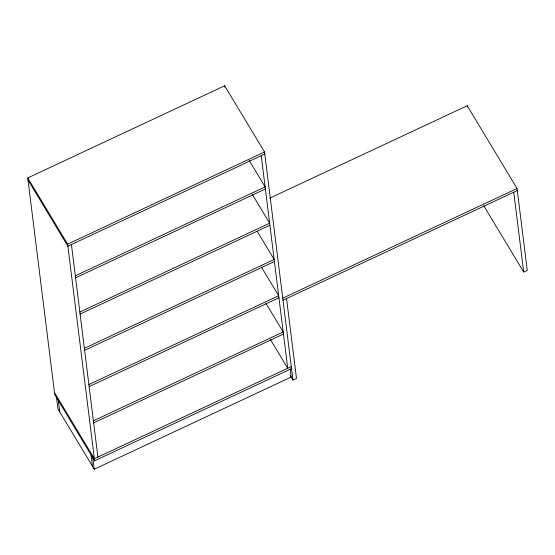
<?xml version="1.0" encoding="UTF-8"?>
<svg xmlns="http://www.w3.org/2000/svg" width="555" height="555" viewBox="0 0 555 555"><rect width="100%" height="100%" fill="white"/><g stroke="black" fill="none" stroke-linecap="round" stroke-linejoin="round"><path stroke-width="0.83" d="M291.521 368.638L94.621 460.803L54.737 394.605L27.75 177.94L224.65 85.775L264.534 151.973L292.943 380.043L296.488 378.385L286.54 298.562M94.621 460.803L67.634 244.138L264.534 151.973M264.791 154.026L67.89 246.191L28.007 179.987M75.327 275.773L265.137 186.931L249.16 160.409M75.584 277.826L265.394 188.984M269.709 198.17L467.192 105.734L517.052 188.499L527.25 270.375L523.705 272.033L483.821 205.836M79.844 312.035L269.654 223.193L252.345 194.465M80.1 314.088L269.91 225.247M84.36 348.304L274.17 259.456L257.305 231.463M84.617 350.351L274.427 261.509M88.876 384.566L278.686 295.725L261.377 266.99M89.133 386.613L278.943 297.771M282.745 298.167L517.052 188.499M282.995 300.22L517.309 190.552M93.393 420.829L283.203 331.987L265.894 303.252M93.649 422.882L283.459 334.034M291.264 366.591L94.364 458.749L54.48 392.552M56.534 397.581L57.956 408.986L94.246 469.225L291.146 377.06L290.126 368.915M270.438 339.563L287.719 368.249L261.245 155.684M290.425 375.874L292.943 380.043M27.75 177.94L67.634 244.138M513.763 192.21L523.705 272.033M467.192 105.734L467.359 107.108M224.65 85.775L224.817 87.142M71.435 244.526L97.909 457.091M92.824 457.819L94.246 469.225M91.027 454.836L92.449 466.242M58.33 400.564L59.753 411.97"/></g></svg>
